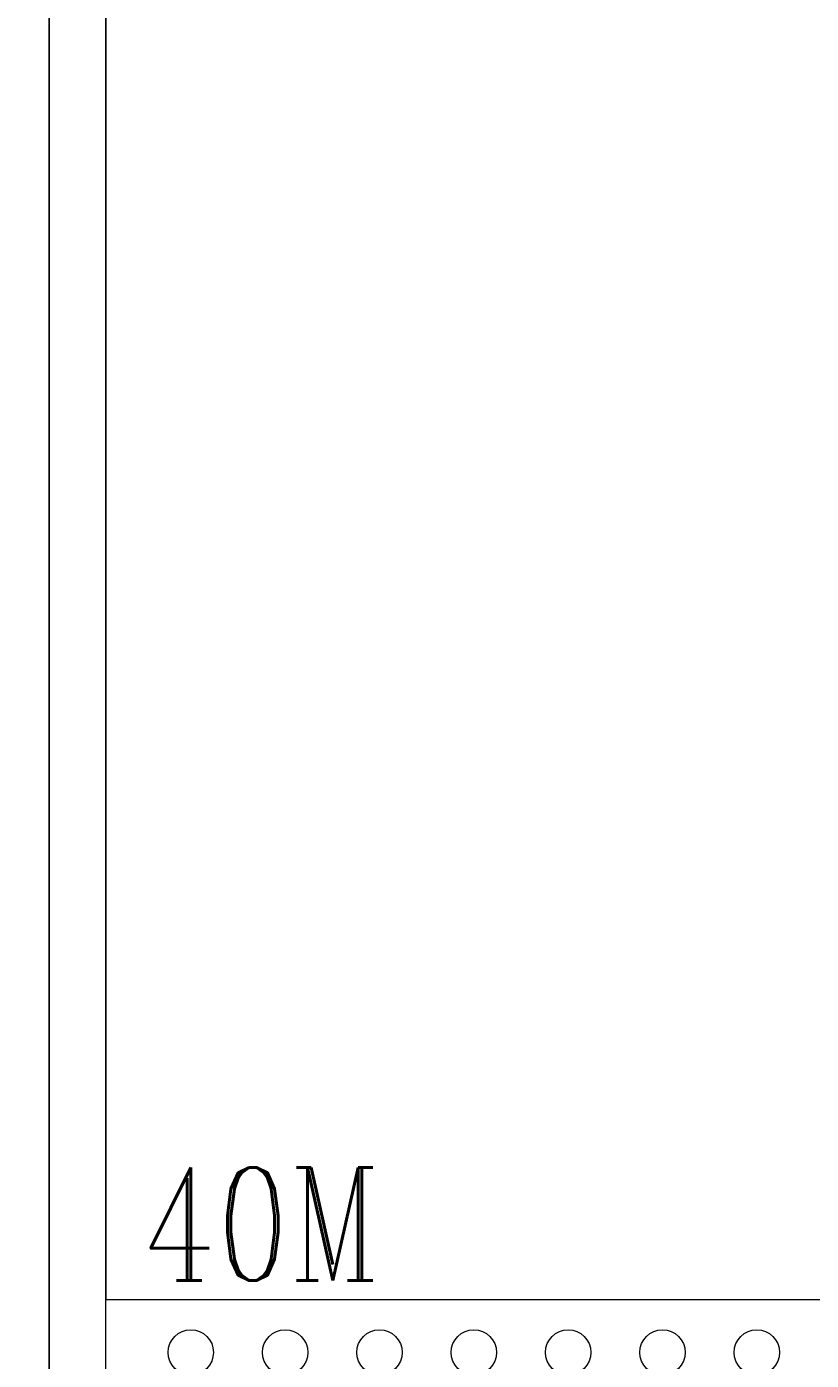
# Model space of a CAD drawing. Header units: millimetres. Extents: x -116965 to 323937, y 291661 to 566926.
# Drawn here: x -33115.8 to -32907.9, y 325264.2 to 325617.6 of the extents above; entities that cross this region are included whole.
import ezdxf
from ezdxf.enums import TextEntityAlignment as Align

# ---------------------------------------------------------------- set-up
doc = ezdxf.new("R2010")
doc.units = ezdxf.units.MM
doc.layers.get('0').update_dxf_attribs({"lineweight": 18})
doc.layers.add('hw_Text', color=7, linetype='Continuous', lineweight=13)
doc.styles.add('hw_Title2', font='complex.shx', dxfattribs={"width": 0.75})

# ---------------------------------------------------------------- blocks, each defined once
blk = doc.blocks.new('*U1544')
blk.add_line((15, 2100), (15, 100))
for points in [[(0, 0), (900, 0), (900, 2200), (0, 2200)], [(15, 100), (885, 100), (885, 0), (15, 0)]]:
    blk.add_lwpolyline(points, close=True)
for centre in [(37.5, 86), (62.5, 86), (87.5, 86), (112.5, 86), (137.5, 86), (162.5, 86), (187.5, 86)]:
    blk.add_circle(centre, 6)
blk = doc.blocks.new('*U1570')
blk.add_line((0, 0), (0, 2000))
blk.add_lwpolyline([(0, 0), (670, 0), (670, 2000), (0, 2000)])
at = {"layer": 'hw_Text', "color": 6, "style": 'hw_Title2', "width": 0.75}
blk.add_text('40M', height=30, dxfattribs=at).set_placement((10, 20), align=Align.MIDDLE_LEFT)

msp = doc.modelspace()

# ---------------------------------------------------------------- block references
msp.add_blockref('*U1544', (-34009.81856, 325180.356782))

# ---------------------------------------------------------------- next in the draw order: block references
msp.add_blockref('*U1544', (-33109.81856, 325180.356782))

# ---------------------------------------------------------------- next in the draw order: block references
at = {"layer": 'hw_Text'}
msp.add_blockref('*U1570', (-33094.81856, 325280.356782), dxfattribs=at)

doc.saveas('drawing.dxf')
